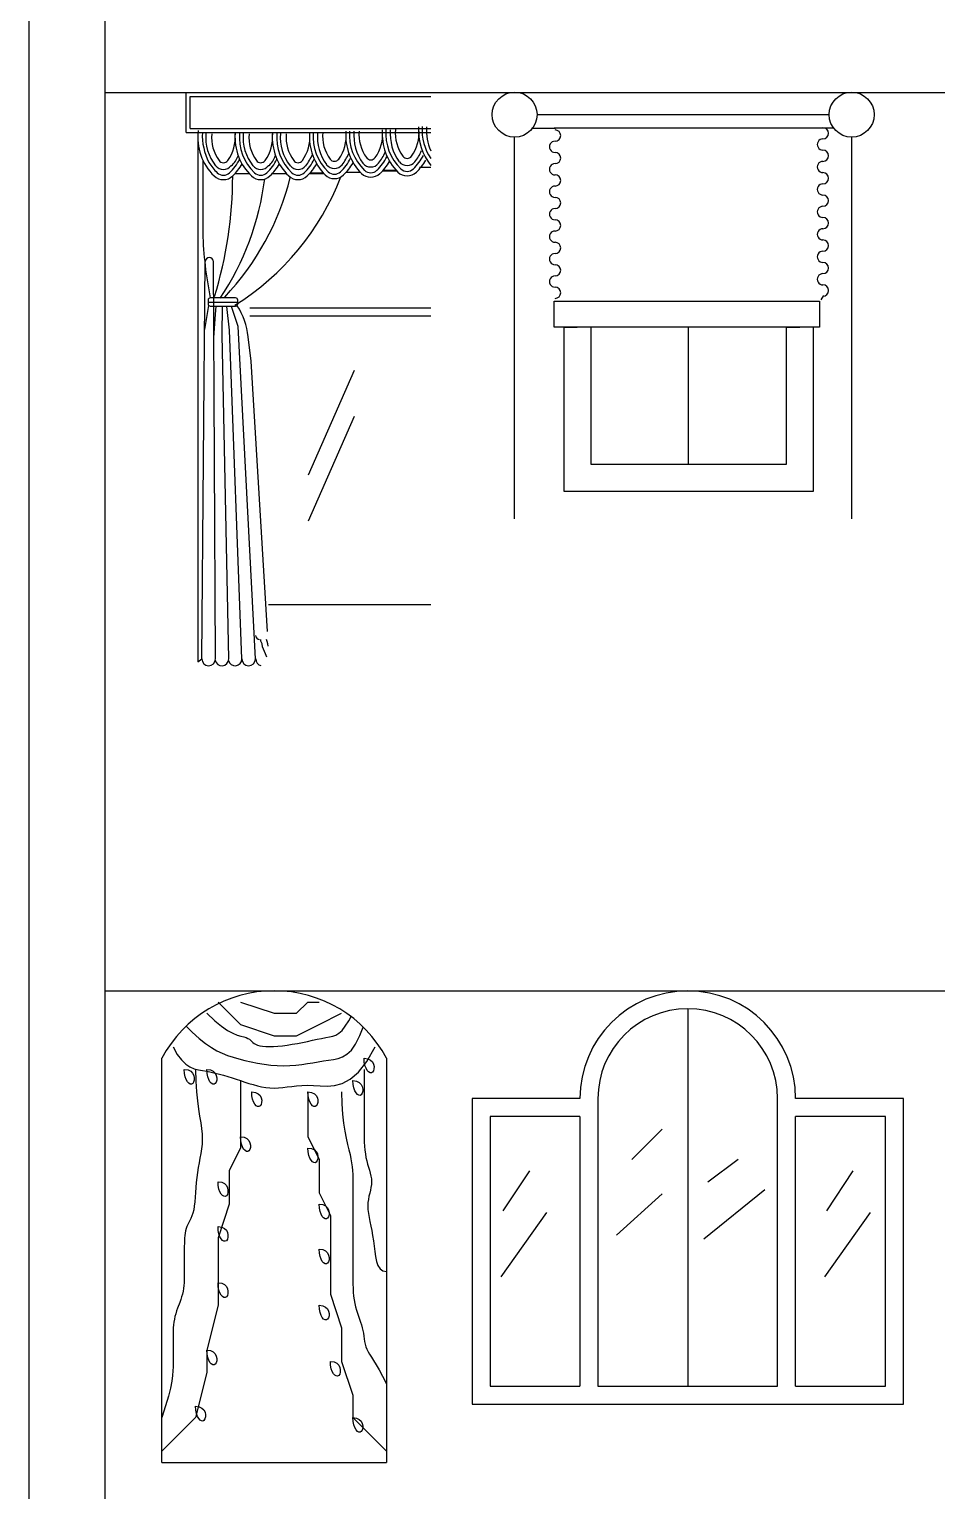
# Model space of a CAD drawing. Header units: inches. Extents: x 9.8 to 52.3, y 14.9 to 39.7.
# Drawn here: x 31.35 to 35.38, y 20.97 to 27.48 of the extents above; entities that cross this region are included whole.
import ezdxf

# ---------------------------------------------------------------- set-up
doc = ezdxf.new("R2010")
doc.units = ezdxf.units.IN
doc.header["$MEASUREMENT"] = 0
for name, color, linetype in [('02', 2, 'Continuous'), ('4', 4, 'Continuous'), ('kadrbm', 4, 'Continuous')]:
    doc.layers.add(name, color=color, linetype=linetype)

# ---------------------------------------------------------------- blocks, each defined once
blk = doc.blocks.new('kadrbm')
at = {"layer": 'kadrbm', "color": 4}
blk.add_lwpolyline([(0, 0), (0, 24.7972), (21, 24.7972), (21, 0), (0, 0)], close=True, dxfattribs=at)
blk.add_lwpolyline([(20.6631, 0.3257), (20.6631, 24.4603), (0.3369, 24.4603), (0.3369, 0.3257), (20.6631, 0.3257)], dxfattribs=at)

msp = doc.modelspace()

# ---------------------------------------------------------------- linework, layer by layer
at = {"layer": '02'}
for p, q in [((32.0439, 27.0193), (32.0439, 27.1977)), ((32.0619, 27.0373), (32.0619, 27.1797)), ((32.0619, 27.1797), (33.1327, 27.1797)), ((32.0439, 27.0193), (33.1327, 27.0193)), ((32.0619, 27.0373), (33.1327, 27.0373)), ((32.0962, 27.0193), (32.0962, 24.6622)), ((32.1175, 26.897), (32.1175, 26.5719)), ((32.3253, 26.8354), (32.26, 26.8354)), ((32.4913, 26.8354), (32.426, 26.8354)), ((32.6572, 26.8354), (32.592, 26.8354)), ((32.6547, 26.8385), (32.5948, 26.8385)), ((32.8192, 26.8417), (32.7553, 26.8417)), ((32.9812, 26.848), (32.9173, 26.848)), ((32.9786, 26.851), (32.9201, 26.851)), ((33.1327, 26.8641), (33.0816, 26.8641)), ((32.1137, 24.6752), (32.1288, 26.4444)), ((32.1738, 24.6752), (32.1648, 26.4444)), ((32.1262, 26.1428), (32.1441, 26.2493)), ((32.1413, 26.273), (32.1413, 26.2561)), ((32.1413, 26.2646), (32.2736, 26.2646)), ((32.2639, 26.2827), (32.151, 26.2827)), ((32.151, 26.2464), (32.2639, 26.2464)), ((32.1742, 26.2093), (32.1777, 26.2464)), ((32.2034, 26.1186), (32.2058, 26.2443)), ((32.2373, 26.1392), (32.2251, 26.2443)), ((32.2757, 26.1554), (32.2461, 26.2443)), ((32.2736, 26.2561), (32.2736, 26.273)), ((33.1327, 26.237), (32.3265, 26.237)), ((32.1665, 26.1066), (32.1742, 26.2093)), ((33.1327, 26.201), (32.3265, 26.201)), ((32.2331, 24.6752), (32.2034, 26.1186)), ((32.2918, 24.6752), (32.2373, 26.1392)), ((32.3518, 24.6752), (32.2757, 26.1554)), ((32.3336, 26.002), (32.3196, 26.11)), ((32.4062, 24.7983), (32.3336, 26.002)), ((32.791, 25.9598), (32.5866, 25.493)), ((32.791, 25.7556), (32.5866, 25.2888)), ((32.4098, 24.9183), (33.1327, 24.9183)), ((32.3767, 24.7549), (32.3767, 24.7623)), ((32.3817, 24.7424), (32.3767, 24.7549)), ((32.3841, 24.7299), (32.3817, 24.7424)), ((32.3976, 24.6984), (32.3841, 24.7299)), ((32.4041, 24.7524), (32.4008, 24.7623)), ((32.4066, 24.7424), (32.4041, 24.7524)), ((32.4091, 24.7324), (32.4066, 24.7424)), ((32.0962, 24.6622), (32.1137, 24.6752)), ((32.4026, 24.6834), (32.3976, 24.6984)), ((34.2761, 23.1177), (34.2761, 21.4377)), ((33.3161, 22.7177), (33.3161, 21.3577)), ((33.7961, 22.7177), (33.3161, 22.7177)), ((33.8761, 22.7177), (33.8761, 21.4377)), ((34.6761, 21.4377), (34.6761, 22.7177)), ((35.2361, 22.7177), (34.7561, 22.7177)), ((35.2361, 21.3577), (35.2361, 22.7177)), ((33.3961, 22.6377), (33.3961, 21.4377)), ((33.7961, 22.6377), (33.3961, 22.6377)), ((33.7961, 22.6377), (33.7961, 21.4377)), ((34.7561, 21.4377), (34.7561, 22.6377)), ((35.1561, 22.6377), (34.7561, 22.6377)), ((35.1561, 21.4377), (35.1561, 22.6377)), ((34.1624, 22.5812), (34.0273, 22.4463)), ((33.5712, 22.3957), (33.453, 22.2187)), ((34.5003, 22.4463), (34.3651, 22.3451)), ((35.0112, 22.3957), (34.893, 22.2187)), ((34.1624, 22.2945), (33.9597, 22.1091)), ((34.6185, 22.3114), (34.3483, 22.0922)), ((33.6473, 22.2102), (33.4446, 21.9236)), ((35.0873, 22.2102), (34.8846, 21.9236)), ((33.3961, 21.4377), (33.7961, 21.4377)), ((33.8761, 21.4377), (34.6761, 21.4377)), ((34.7561, 21.4377), (35.1561, 21.4377)), ((33.3161, 21.3577), (35.2361, 21.3577))]:
    msp.add_line(p, q, dxfattribs=at)
for centre, radius, start, end in [((32.332, 26.9974), 0.2368, 172.61173, 226.32032), ((32.3803, 27.0081), 0.2647, 177.57257, 207.34002), ((32.332, 26.9974), 0.2011, 174.86899, 218.66049), ((32.332, 26.9974), 0.1751, 174.86899, 216.01865), ((32.0874, 26.9974), 0.1751, 323.98135, 5.13101), ((32.4979, 26.9974), 0.2368, 175.64446, 226.32032), ((32.4979, 26.9974), 0.2172, 175.25036, 226.32032), ((32.4979, 26.9974), 0.2011, 174.86899, 218.66049), ((32.4979, 26.9974), 0.1751, 174.86899, 216.01865), ((32.2533, 26.9974), 0.1751, 323.98135, 5.13101), ((32.6639, 26.9974), 0.2368, 175.64446, 226.32032), ((32.6639, 26.9974), 0.2172, 175.25036, 226.32032), ((32.6639, 26.9974), 0.2011, 174.86899, 218.66049), ((32.6639, 26.9974), 0.1751, 174.86899, 216.01865), ((32.4193, 26.9974), 0.1751, 323.98135, 5.13101), ((32.836, 27.0015), 0.2438, 176.0183, 224.50125), ((32.8256, 27.0018), 0.2172, 175.25036, 226.32032), ((32.8422, 27.0019), 0.2143, 175.5521, 215.8855), ((32.8258, 27.0042), 0.1751, 174.86899, 216.01865), ((32.5813, 27.0042), 0.1751, 323.98135, 5.13101), ((32.9979, 27.0078), 0.2438, 176.0183, 224.50125), ((32.9875, 27.0081), 0.2172, 175.25036, 226.32032), ((33.0041, 27.0081), 0.2143, 175.5521, 215.8855), ((32.9878, 27.0105), 0.1751, 174.86899, 216.01865), ((32.7432, 27.0105), 0.1751, 323.98135, 5.13101), ((33.1599, 27.0141), 0.2438, 176.0183, 224.50125), ((33.1495, 27.0144), 0.2172, 175.25036, 226.32032), ((33.1661, 27.0144), 0.2143, 175.5521, 215.8855), ((33.1498, 27.0167), 0.1751, 174.86899, 216.01865), ((32.9052, 27.0167), 0.1751, 323.98135, 5.13101), ((33.3214, 27.0272), 0.2438, 176.0183, 219.27529), ((33.311, 27.0275), 0.2172, 175.25036, 214.78098), ((33.3276, 27.0275), 0.2143, 175.5521, 204.5099), ((32.332, 26.9974), 0.2172, 210.68913, 226.32032), ((32.2097, 26.9085), 0.0239, 216.01865, 323.98135), ((32.0874, 26.9974), 0.2172, 313.67968, 333.55967), ((32.1874, 26.9431), 0.0913, 308.59786, 342.86953), ((32.0874, 26.9974), 0.2368, 313.67968, 330.11522), ((32.3756, 26.9085), 0.0239, 216.01865, 323.98135), ((32.2533, 26.9974), 0.2172, 313.67968, 333.55967), ((32.3534, 26.9431), 0.0913, 308.59786, 342.86953), ((32.2533, 26.9974), 0.2368, 313.67968, 330.11522), ((32.5416, 26.9085), 0.0239, 216.01865, 323.98135), ((32.4193, 26.9974), 0.2172, 313.67968, 333.55967), ((32.4193, 26.9974), 0.2011, 321.33951, 337.86806), ((32.4193, 26.9974), 0.2368, 313.67968, 330.11522), ((32.7035, 26.9153), 0.0239, 216.01865, 323.98135), ((32.581, 27.0018), 0.2172, 313.67968, 333.55967), ((32.581, 27.0018), 0.2011, 321.33951, 337.86806), ((32.581, 27.0018), 0.2368, 313.67968, 330.11522), ((32.8652, 26.9103), 0.0444, 218.66049, 321.33951), ((32.8655, 26.9215), 0.0239, 216.01865, 323.98135), ((32.743, 27.0081), 0.2172, 313.67968, 333.55967), ((32.743, 27.0081), 0.2011, 321.33951, 337.86806), ((32.743, 27.0081), 0.2368, 313.67968, 330.11522), ((33.0272, 26.9166), 0.0444, 218.66049, 321.33951), ((33.0275, 26.9278), 0.0239, 216.01865, 323.98135), ((32.9049, 27.0144), 0.2172, 313.67968, 333.55967), ((32.9049, 27.0144), 0.2011, 321.33951, 337.86806), ((32.9049, 27.0144), 0.2368, 313.67968, 330.11522), ((32.2097, 26.8693), 0.0597, 226.32032, 313.67968), ((30.4164, 26.8282), 1.8345, 342.92148, 359.93543), ((32.2097, 26.8996), 0.0444, 218.66049, 321.33951), ((32.2097, 26.8693), 0.0401, 226.32032, 313.67968), ((31.1586, 26.9706), 1.245, 326.37337, 352.75477), ((31.3448, 27.1103), 1.1984, 316.60575, 345.95255), ((31.6402, 27.2432), 1.1707, 302.00526, 338.89235), ((32.3756, 26.8693), 0.0597, 226.32032, 313.67968), ((32.3756, 26.8996), 0.0444, 218.66049, 321.33951), ((32.3756, 26.8693), 0.0401, 226.32032, 313.67968), ((32.5416, 26.8693), 0.0597, 226.32032, 313.67968), ((32.5416, 26.8996), 0.0444, 218.66049, 321.33951), ((32.5416, 26.8693), 0.0401, 226.32032, 313.67968), ((32.7033, 26.8738), 0.0597, 226.32032, 313.67968), ((32.7033, 26.904), 0.0444, 218.66049, 321.33951), ((32.7033, 26.8738), 0.0401, 226.32032, 313.67968), ((32.8652, 26.8801), 0.0597, 226.32032, 313.67968), ((32.8652, 26.8801), 0.0401, 226.32032, 313.67968), ((33.0272, 26.8864), 0.0597, 226.32032, 313.67968), ((33.0272, 26.8864), 0.0401, 226.32032, 313.67968), ((33.9356, 26.636), 1.8193, 182.02015, 191.19786), ((32.1468, 26.4443), 0.018, 0.29241, 179.51084), ((32.151, 26.273), 0.00969, 90, 180), ((32.151, 26.2561), 0.00969, 180, 270), ((32.2639, 26.273), 0.00969, 0, 90), ((32.2639, 26.2561), 0.00969, 270, 0), ((32.0261, 26.0838), 0.2946, 5.11679, 33.9023), ((32.1437, 24.6752), 0.0301, 180, 0), ((32.203, 24.6752), 0.0301, 189.6267, 0), ((32.2618, 24.6752), 0.0301, 192.31797, 0), ((32.3217, 24.6752), 0.0301, 180, 0), ((32.3835, 24.6752), 0.0301, 180, 256.80697), ((34.2761, 22.7177), 0.48, 0, 180), ((34.2761, 22.7177), 0.4, 0, 180)]:
    msp.add_arc(centre, radius, start, end, dxfattribs=at)
at = {"layer": '4'}
for p, q in [((31.6824, 27.1977), (52.0086, 27.1977)), ((33.6055, 27.0989), (34.9055, 27.0989)), ((33.6873, 27.0371), (33.581, 27.0371)), ((33.6823, 27.041), (34.9241, 27.0408)), ((33.5055, 25.2989), (33.5055, 26.9989)), ((35.0055, 26.9989), (35.0055, 25.2989)), ((34.8806, 26.2931), (34.8681, 26.2743)), ((33.7243, 26.1525), (33.7843, 26.1525)), ((33.7243, 26.1525), (33.7243, 25.4226)), ((33.8443, 26.1525), (33.7843, 26.1525)), ((33.8443, 26.1525), (33.8443, 25.5426)), ((34.2799, 25.5426), (34.2799, 26.1491)), ((34.7155, 25.5426), (34.7155, 26.1525)), ((34.7155, 26.1525), (34.7755, 26.1525)), ((34.8355, 26.1525), (34.7755, 26.1525)), ((34.8355, 25.4226), (34.8355, 26.1525)), ((33.8443, 25.5426), (34.7155, 25.5426)), ((33.7243, 25.4226), (34.8355, 25.4226)), ((32.3527, 24.7803), (32.3527, 24.7803)), ((31.6824, 23.1977), (52.0086, 23.1977)), ((32.1856, 23.1477), (32.2856, 23.0477)), ((32.2856, 23.1477), (32.4356, 23.0977)), ((32.5356, 23.0977), (32.5856, 23.1477)), ((32.5856, 23.1477), (32.6356, 23.1477)), ((32.0435, 23.0401), (32.0709, 23.0136)), ((32.1356, 23.0977), (32.1708, 23.0647)), ((32.1708, 23.0647), (32.2016, 23.0398)), ((32.2016, 23.0398), (32.2283, 23.0217)), ((32.2856, 23.0477), (32.4356, 22.9977)), ((32.4356, 23.0977), (32.5356, 23.0977)), ((32.5356, 23.0977), (32.5356, 23.0977)), ((32.5356, 22.9977), (32.6356, 23.0477)), ((32.6356, 23.0477), (32.7356, 23.0977)), ((32.7375, 23.0217), (32.7521, 23.0398)), ((32.7521, 23.0398), (32.7679, 23.0647)), ((32.7679, 23.0647), (32.7777, 23.0829)), ((32.0709, 23.0136), (32.1023, 22.9857)), ((32.1023, 22.9857), (32.1305, 22.9631)), ((32.2283, 23.0217), (32.2512, 23.0092)), ((32.2512, 23.0092), (32.2706, 23.001)), ((32.2706, 23.001), (32.2868, 22.9958)), ((32.2868, 22.9958), (32.3, 22.9923)), ((32.3, 22.9923), (32.3106, 22.9894)), ((32.3106, 22.9894), (32.3189, 22.9859)), ((32.3189, 22.9859), (32.3255, 22.9818)), ((32.3255, 22.9818), (32.3308, 22.9774)), ((32.3308, 22.9774), (32.3356, 22.9727)), ((32.3356, 22.9727), (32.3404, 22.9681)), ((32.4356, 22.9977), (32.5356, 22.9977)), ((32.5615, 22.9681), (32.584, 22.9727)), ((32.584, 22.9727), (32.606, 22.9774)), ((32.606, 22.9774), (32.6269, 22.9818)), ((32.6269, 22.9818), (32.6467, 22.9859)), ((32.6467, 22.9859), (32.6648, 22.9894)), ((32.6648, 22.9894), (32.6811, 22.9923)), ((32.6811, 22.9923), (32.696, 22.9958)), ((32.696, 22.9958), (32.71, 23.001)), ((32.71, 23.001), (32.7236, 23.0092)), ((32.7236, 23.0092), (32.7375, 23.0217)), ((32.798, 22.9609), (32.8168, 22.9982)), ((32.8168, 22.9982), (32.8314, 23.0366)), ((31.9856, 22.9477), (32.0044, 22.9147)), ((32.0044, 22.9147), (32.0231, 22.8898)), ((32.1305, 22.9631), (32.1564, 22.9451)), ((32.1564, 22.9451), (32.1808, 22.9308)), ((32.1808, 22.9308), (32.2044, 22.9194)), ((32.2044, 22.9194), (32.2279, 22.91)), ((32.2279, 22.91), (32.2523, 22.9019)), ((32.3404, 22.9681), (32.3458, 22.9636)), ((32.3458, 22.9636), (32.3523, 22.9595)), ((32.3523, 22.9595), (32.3606, 22.9561)), ((32.3606, 22.9561), (32.3711, 22.9533)), ((32.3711, 22.9533), (32.3838, 22.9514)), ((32.3838, 22.9514), (32.3984, 22.9502)), ((32.3984, 22.9502), (32.4148, 22.9498)), ((32.4148, 22.9498), (32.4327, 22.9502)), ((32.4327, 22.9502), (32.452, 22.9514)), ((32.452, 22.9514), (32.4725, 22.9533)), ((32.4725, 22.9533), (32.4939, 22.9561)), ((32.4939, 22.9561), (32.5161, 22.9595)), ((32.5161, 22.9595), (32.5388, 22.9636)), ((32.5388, 22.9636), (32.5615, 22.9681)), ((32.7398, 22.9036), (32.7596, 22.9154)), ((32.7596, 22.9154), (32.7789, 22.9339)), ((32.7789, 22.9339), (32.798, 22.9609)), ((32.8482, 22.8828), (32.8856, 22.9477)), ((31.9356, 21.0977), (31.9356, 22.8977)), ((32.0231, 22.8898), (32.0419, 22.8717)), ((32.0367, 22.8302), (32.0356, 22.8477)), ((32.0356, 22.8477), (32.0521, 22.8456)), ((32.0419, 22.8717), (32.0606, 22.8592)), ((32.0521, 22.8456), (32.0643, 22.8397)), ((32.0606, 22.8592), (32.0794, 22.851)), ((32.0794, 22.851), (32.0981, 22.8458)), ((32.0856, 22.8477), (32.0867, 22.7949)), ((32.0981, 22.8458), (32.1169, 22.8423)), ((32.1169, 22.8423), (32.1356, 22.8394)), ((32.1367, 22.8302), (32.1356, 22.8477)), ((32.1356, 22.8477), (32.1521, 22.8456)), ((32.1521, 22.8456), (32.1643, 22.8397)), ((32.2523, 22.9019), (32.278, 22.8943)), ((32.278, 22.8943), (32.305, 22.8872)), ((32.305, 22.8872), (32.333, 22.8809)), ((32.333, 22.8809), (32.3616, 22.8753)), ((32.3616, 22.8753), (32.3907, 22.8708)), ((32.3907, 22.8708), (32.4199, 22.8673)), ((32.4199, 22.8673), (32.4488, 22.8652)), ((32.4488, 22.8652), (32.4773, 22.8644)), ((32.4773, 22.8644), (32.505, 22.8651)), ((32.505, 22.8651), (32.532, 22.8671)), ((32.532, 22.8671), (32.5581, 22.8701)), ((32.5581, 22.8701), (32.5835, 22.8738)), ((32.5835, 22.8738), (32.6081, 22.8778)), ((32.6081, 22.8778), (32.632, 22.882)), ((32.632, 22.882), (32.655, 22.8859)), ((32.655, 22.8859), (32.6773, 22.8894)), ((32.6773, 22.8894), (32.6988, 22.8924)), ((32.6988, 22.8924), (32.7196, 22.8966)), ((32.7196, 22.8966), (32.7398, 22.9036)), ((32.811, 22.8361), (32.8482, 22.8828)), ((32.8367, 22.8802), (32.8356, 22.8977)), ((32.8356, 22.8977), (32.8521, 22.8956)), ((32.8356, 22.8477), (32.8356, 22.5977)), ((32.8397, 22.8651), (32.8367, 22.8802)), ((32.8442, 22.8527), (32.8397, 22.8651)), ((32.8497, 22.843), (32.8442, 22.8527)), ((32.8557, 22.8363), (32.8497, 22.843)), ((32.8521, 22.8956), (32.8643, 22.8897)), ((32.8643, 22.8897), (32.8727, 22.8813)), ((32.8727, 22.8813), (32.8778, 22.8712)), ((32.8796, 22.8503), (32.8771, 22.8415)), ((32.8778, 22.8712), (32.8799, 22.8605)), ((32.8799, 22.8605), (32.8796, 22.8503)), ((32.9356, 22.8977), (32.9356, 21.0977)), ((32.0397, 22.8151), (32.0367, 22.8302)), ((32.0442, 22.8027), (32.0397, 22.8151)), ((32.0497, 22.793), (32.0442, 22.8027)), ((32.0557, 22.7863), (32.0497, 22.793)), ((32.062, 22.7827), (32.0557, 22.7863)), ((32.0679, 22.7823), (32.062, 22.7827)), ((32.0643, 22.8397), (32.0727, 22.8313)), ((32.0731, 22.7852), (32.0679, 22.7823)), ((32.0727, 22.8313), (32.0778, 22.8212)), ((32.0771, 22.7915), (32.0731, 22.7852)), ((32.0796, 22.8003), (32.0771, 22.7915)), ((32.0778, 22.8212), (32.0799, 22.8105)), ((32.0799, 22.8105), (32.0796, 22.8003)), ((32.0867, 22.7949), (32.0896, 22.7483)), ((32.1356, 22.8394), (32.1544, 22.8359)), ((32.1397, 22.8151), (32.1367, 22.8302)), ((32.1442, 22.8027), (32.1397, 22.8151)), ((32.1497, 22.793), (32.1442, 22.8027)), ((32.1557, 22.7863), (32.1497, 22.793)), ((32.1544, 22.8359), (32.1731, 22.8317)), ((32.162, 22.7827), (32.1557, 22.7863)), ((32.1679, 22.7823), (32.162, 22.7827)), ((32.1643, 22.8397), (32.1727, 22.8313)), ((32.1731, 22.7852), (32.1679, 22.7823)), ((32.1727, 22.8313), (32.1778, 22.8212)), ((32.1731, 22.8317), (32.1919, 22.8269)), ((32.1771, 22.7915), (32.1731, 22.7852)), ((32.1796, 22.8003), (32.1771, 22.7915)), ((32.1778, 22.8212), (32.1799, 22.8105)), ((32.1799, 22.8105), (32.1796, 22.8003)), ((32.1919, 22.8269), (32.2106, 22.8217)), ((32.2106, 22.8217), (32.2294, 22.816)), ((32.2294, 22.816), (32.2481, 22.8101)), ((32.2481, 22.8101), (32.2669, 22.804)), ((32.2669, 22.804), (32.2856, 22.7977)), ((32.2856, 22.7977), (32.3044, 22.7915)), ((32.2856, 22.7977), (32.2856, 22.4977)), ((32.3044, 22.7915), (32.3231, 22.7855)), ((32.3231, 22.7855), (32.3419, 22.7799)), ((32.3419, 22.7799), (32.3606, 22.7748)), ((32.5587, 22.7767), (32.5836, 22.7776)), ((32.5836, 22.7776), (32.6106, 22.7769)), ((32.6106, 22.7769), (32.6399, 22.7748)), ((32.7042, 22.7764), (32.7387, 22.7858)), ((32.7387, 22.7858), (32.7744, 22.8047)), ((32.7744, 22.8047), (32.811, 22.8361)), ((32.7867, 22.7802), (32.7856, 22.7977)), ((32.7856, 22.7977), (32.8021, 22.7956)), ((32.7897, 22.7651), (32.7867, 22.7802)), ((32.8021, 22.7956), (32.8143, 22.7897)), ((32.8143, 22.7897), (32.8227, 22.7813)), ((32.8227, 22.7813), (32.8278, 22.7712)), ((32.862, 22.8327), (32.8557, 22.8363)), ((32.8679, 22.8323), (32.862, 22.8327)), ((32.8731, 22.8352), (32.8679, 22.8323)), ((32.8771, 22.8415), (32.8731, 22.8352)), ((32.0896, 22.7483), (32.0937, 22.7073)), ((32.3367, 22.7302), (32.3356, 22.7477)), ((32.3356, 22.7477), (32.3521, 22.7456)), ((32.3397, 22.7151), (32.3367, 22.7302)), ((32.3442, 22.7027), (32.3397, 22.7151)), ((32.3521, 22.7456), (32.3643, 22.7397)), ((32.3606, 22.7748), (32.3794, 22.7705)), ((32.3643, 22.7397), (32.3727, 22.7313)), ((32.3727, 22.7313), (32.3778, 22.7212)), ((32.3778, 22.7212), (32.3799, 22.7105)), ((32.3794, 22.7705), (32.3981, 22.7673)), ((32.3981, 22.7673), (32.4169, 22.7651)), ((32.4169, 22.7651), (32.4356, 22.7644)), ((32.4356, 22.7644), (32.4544, 22.7651)), ((32.4544, 22.7651), (32.4735, 22.7669)), ((32.4735, 22.7669), (32.4932, 22.7695)), ((32.4932, 22.7695), (32.5137, 22.7722)), ((32.5137, 22.7722), (32.5355, 22.7748)), ((32.5355, 22.7748), (32.5587, 22.7767)), ((32.5867, 22.7302), (32.5856, 22.7477)), ((32.5856, 22.7477), (32.6021, 22.7456)), ((32.5856, 22.7477), (32.5856, 22.5477)), ((32.5897, 22.7151), (32.5867, 22.7302)), ((32.5942, 22.7027), (32.5897, 22.7151)), ((32.6021, 22.7456), (32.6143, 22.7397)), ((32.6143, 22.7397), (32.6227, 22.7313)), ((32.6227, 22.7313), (32.6278, 22.7212)), ((32.6278, 22.7212), (32.6299, 22.7105)), ((32.6399, 22.7748), (32.6712, 22.7737)), ((32.6712, 22.7737), (32.7042, 22.7764)), ((32.7356, 22.7477), (32.7367, 22.6949)), ((32.7942, 22.7527), (32.7897, 22.7651)), ((32.7997, 22.743), (32.7942, 22.7527)), ((32.8057, 22.7363), (32.7997, 22.743)), ((32.812, 22.7327), (32.8057, 22.7363)), ((32.8179, 22.7323), (32.812, 22.7327)), ((32.8231, 22.7352), (32.8179, 22.7323)), ((32.8271, 22.7415), (32.8231, 22.7352)), ((32.8296, 22.7503), (32.8271, 22.7415)), ((32.8278, 22.7712), (32.8299, 22.7605)), ((32.8299, 22.7605), (32.8296, 22.7503)), ((32.0937, 22.7073), (32.0986, 22.6712)), ((32.0986, 22.6712), (32.1037, 22.6391)), ((32.3497, 22.693), (32.3442, 22.7027)), ((32.3557, 22.6863), (32.3497, 22.693)), ((32.362, 22.6827), (32.3557, 22.6863)), ((32.3679, 22.6823), (32.362, 22.6827)), ((32.3731, 22.6852), (32.3679, 22.6823)), ((32.3771, 22.6915), (32.3731, 22.6852)), ((32.3796, 22.7003), (32.3771, 22.6915)), ((32.3799, 22.7105), (32.3796, 22.7003)), ((32.5997, 22.693), (32.5942, 22.7027)), ((32.6057, 22.6863), (32.5997, 22.693)), ((32.612, 22.6827), (32.6057, 22.6863)), ((32.6179, 22.6823), (32.612, 22.6827)), ((32.6231, 22.6852), (32.6179, 22.6823)), ((32.6271, 22.6915), (32.6231, 22.6852)), ((32.6296, 22.7003), (32.6271, 22.6915)), ((32.6299, 22.7105), (32.6296, 22.7003)), ((32.7367, 22.6949), (32.7397, 22.6484)), ((32.7397, 22.6484), (32.7442, 22.6078)), ((32.1037, 22.6391), (32.1085, 22.6104)), ((32.1085, 22.6104), (32.1123, 22.5844)), ((32.1123, 22.5844), (32.1148, 22.5602)), ((32.7442, 22.6078), (32.7497, 22.5722)), ((32.8356, 22.5977), (32.8356, 22.579)), ((32.1154, 22.5373), (32.1144, 22.5154)), ((32.1148, 22.5602), (32.1154, 22.5373)), ((32.2867, 22.5302), (32.2856, 22.5477)), ((32.2856, 22.5477), (32.3021, 22.5456)), ((32.2897, 22.5151), (32.2867, 22.5302)), ((32.3021, 22.5456), (32.3143, 22.5397)), ((32.3143, 22.5397), (32.3227, 22.5313)), ((32.3227, 22.5313), (32.3278, 22.5212)), ((32.3278, 22.5212), (32.3299, 22.5105)), ((32.5856, 22.5477), (32.6356, 22.4477)), ((32.7497, 22.5722), (32.7557, 22.5411)), ((32.7557, 22.5411), (32.762, 22.5139)), ((32.8356, 22.579), (32.8357, 22.5604)), ((32.8357, 22.5604), (32.836, 22.5419)), ((32.836, 22.5419), (32.8366, 22.5238)), ((32.8366, 22.5238), (32.8376, 22.506)), ((32.1053, 22.4526), (32.1013, 22.4319)), ((32.109, 22.4733), (32.1053, 22.4526)), ((32.1122, 22.4941), (32.109, 22.4733)), ((32.1144, 22.5154), (32.1122, 22.4941)), ((32.2856, 22.4977), (32.2356, 22.3977)), ((32.2942, 22.5027), (32.2897, 22.5151)), ((32.2997, 22.493), (32.2942, 22.5027)), ((32.3057, 22.4863), (32.2997, 22.493)), ((32.312, 22.4827), (32.3057, 22.4863)), ((32.3179, 22.4823), (32.312, 22.4827)), ((32.3231, 22.4852), (32.3179, 22.4823)), ((32.3271, 22.4915), (32.3231, 22.4852)), ((32.3296, 22.5003), (32.3271, 22.4915)), ((32.3299, 22.5105), (32.3296, 22.5003)), ((32.5867, 22.4802), (32.5856, 22.4977)), ((32.5856, 22.4977), (32.6021, 22.4956)), ((32.5897, 22.4651), (32.5867, 22.4802)), ((32.5942, 22.4527), (32.5897, 22.4651)), ((32.5997, 22.443), (32.5942, 22.4527)), ((32.6021, 22.4956), (32.6143, 22.4897)), ((32.6143, 22.4897), (32.6227, 22.4813)), ((32.6227, 22.4813), (32.6278, 22.4712)), ((32.6278, 22.4712), (32.6299, 22.4605)), ((32.6299, 22.4605), (32.6296, 22.4503)), ((32.762, 22.5139), (32.7679, 22.49)), ((32.7679, 22.49), (32.7731, 22.4686)), ((32.7731, 22.4686), (32.7772, 22.4491)), ((32.8376, 22.506), (32.8391, 22.4887)), ((32.8391, 22.4887), (32.8412, 22.4721)), ((32.8412, 22.4721), (32.8439, 22.4561)), ((32.8439, 22.4561), (32.8474, 22.4408)), ((32.0939, 22.3894), (32.0912, 22.3672)), ((32.0974, 22.4109), (32.0939, 22.3894)), ((32.1013, 22.4319), (32.0974, 22.4109)), ((32.2356, 22.3977), (32.2356, 22.2477)), ((32.6057, 22.4363), (32.5997, 22.443)), ((32.612, 22.4327), (32.6057, 22.4363)), ((32.6179, 22.4323), (32.612, 22.4327)), ((32.6231, 22.4352), (32.6179, 22.4323)), ((32.6271, 22.4415), (32.6231, 22.4352)), ((32.6296, 22.4503), (32.6271, 22.4415)), ((32.6356, 22.4477), (32.6356, 22.2977)), ((32.7772, 22.4491), (32.7803, 22.4311)), ((32.7803, 22.4311), (32.7826, 22.414)), ((32.7826, 22.414), (32.784, 22.3972)), ((32.784, 22.3972), (32.7849, 22.3802)), ((32.8474, 22.4408), (32.8514, 22.4262)), ((32.8514, 22.4262), (32.8555, 22.4123)), ((32.8555, 22.4123), (32.8596, 22.3988)), ((32.8596, 22.3988), (32.8632, 22.3857)), ((32.0872, 22.322), (32.0856, 22.2998)), ((32.089, 22.3446), (32.0872, 22.322)), ((32.0912, 22.3672), (32.089, 22.3446)), ((32.1867, 22.3302), (32.1856, 22.3477)), ((32.1856, 22.3477), (32.2021, 22.3456)), ((32.1897, 22.3151), (32.1867, 22.3302)), ((32.2021, 22.3456), (32.2143, 22.3397)), ((32.2143, 22.3397), (32.2227, 22.3313)), ((32.2227, 22.3313), (32.2278, 22.3212)), ((32.7849, 22.3802), (32.7854, 22.3625)), ((32.7854, 22.3625), (32.7856, 22.3435)), ((32.7856, 22.3435), (32.7856, 22.3227)), ((32.7856, 22.3227), (32.7856, 21.9477)), ((32.8632, 22.3857), (32.8662, 22.3729)), ((32.8663, 22.3226), (32.8637, 22.3098)), ((32.8662, 22.3729), (32.8682, 22.3602)), ((32.8682, 22.3352), (32.8663, 22.3226)), ((32.8682, 22.3602), (32.8689, 22.3477)), ((32.8689, 22.3477), (32.8682, 22.3352)), ((32.0822, 22.2581), (32.08, 22.2395)), ((32.084, 22.2784), (32.0822, 22.2581)), ((32.0856, 22.2998), (32.084, 22.2784)), ((32.1942, 22.3027), (32.1897, 22.3151)), ((32.1997, 22.293), (32.1942, 22.3027)), ((32.2057, 22.2863), (32.1997, 22.293)), ((32.212, 22.2827), (32.2057, 22.2863)), ((32.2179, 22.2823), (32.212, 22.2827)), ((32.2231, 22.2852), (32.2179, 22.2823)), ((32.2271, 22.2915), (32.2231, 22.2852)), ((32.2296, 22.3003), (32.2271, 22.2915)), ((32.2278, 22.3212), (32.2299, 22.3105)), ((32.2299, 22.3105), (32.2296, 22.3003)), ((32.6356, 22.2977), (32.6856, 22.1977)), ((32.8549, 22.2692), (32.853, 22.2546)), ((32.8575, 22.2832), (32.8549, 22.2692)), ((32.8606, 22.2967), (32.8575, 22.2832)), ((32.8637, 22.3098), (32.8606, 22.2967)), ((32.0697, 22.1956), (32.0653, 22.1846)), ((32.0738, 22.2082), (32.0697, 22.1956)), ((32.0773, 22.2227), (32.0738, 22.2082)), ((32.08, 22.2395), (32.0773, 22.2227)), ((32.2356, 22.2477), (32.1856, 22.0977)), ((32.6367, 22.2302), (32.6356, 22.2477)), ((32.6356, 22.2477), (32.6521, 22.2456)), ((32.6397, 22.2151), (32.6367, 22.2302)), ((32.6442, 22.2027), (32.6397, 22.2151)), ((32.6497, 22.193), (32.6442, 22.2027)), ((32.6557, 22.1863), (32.6497, 22.193)), ((32.6521, 22.2456), (32.6643, 22.2397)), ((32.6643, 22.2397), (32.6727, 22.2313)), ((32.6727, 22.2313), (32.6778, 22.2212)), ((32.6771, 22.1915), (32.6731, 22.1852)), ((32.6796, 22.2003), (32.6771, 22.1915)), ((32.6778, 22.2212), (32.6799, 22.2105)), ((32.6799, 22.2105), (32.6796, 22.2003)), ((32.6856, 22.1977), (32.6856, 21.8477)), ((32.853, 22.2546), (32.8523, 22.2394)), ((32.8523, 22.2394), (32.853, 22.2234)), ((32.853, 22.2234), (32.855, 22.2065)), ((32.855, 22.2065), (32.858, 22.1888)), ((32.0412, 22.1296), (32.0391, 22.1192)), ((32.0439, 22.1394), (32.0412, 22.1296)), ((32.0474, 22.1484), (32.0439, 22.1394)), ((32.0515, 22.1571), (32.0474, 22.1484)), ((32.056, 22.1658), (32.0515, 22.1571)), ((32.0606, 22.1748), (32.056, 22.1658)), ((32.0653, 22.1846), (32.0606, 22.1748)), ((32.1867, 22.1302), (32.1856, 22.1477)), ((32.1856, 22.1477), (32.2021, 22.1456)), ((32.1897, 22.1151), (32.1867, 22.1302)), ((32.2021, 22.1456), (32.2143, 22.1397)), ((32.2143, 22.1397), (32.2227, 22.1313)), ((32.2227, 22.1313), (32.2278, 22.1212)), ((32.662, 22.1827), (32.6557, 22.1863)), ((32.6679, 22.1823), (32.662, 22.1827)), ((32.6731, 22.1852), (32.6679, 22.1823)), ((32.858, 22.1888), (32.8616, 22.1701)), ((32.8616, 22.1701), (32.8657, 22.1505)), ((32.8657, 22.1505), (32.8699, 22.1298)), ((32.8699, 22.1298), (32.8738, 22.1081)), ((32.0357, 22.0726), (32.0356, 22.0602)), ((32.036, 22.0848), (32.0357, 22.0726)), ((32.0366, 22.0967), (32.036, 22.0848)), ((32.0376, 22.1082), (32.0366, 22.0967)), ((32.0391, 22.1192), (32.0376, 22.1082)), ((32.1856, 22.0977), (32.1856, 21.7977)), ((32.1942, 22.1027), (32.1897, 22.1151)), ((32.1997, 22.093), (32.1942, 22.1027)), ((32.2057, 22.0863), (32.1997, 22.093)), ((32.212, 22.0827), (32.2057, 22.0863)), ((32.2179, 22.0823), (32.212, 22.0827)), ((32.2231, 22.0852), (32.2179, 22.0823)), ((32.2271, 22.0915), (32.2231, 22.0852)), ((32.2296, 22.1003), (32.2271, 22.0915)), ((32.2278, 22.1212), (32.2299, 22.1105)), ((32.2299, 22.1105), (32.2296, 22.1003)), ((32.8738, 22.1081), (32.8773, 22.0852)), ((32.8773, 22.0852), (32.8801, 22.0614)), ((32.8801, 22.0614), (32.8829, 22.0374)), ((32.0356, 22.0602), (32.0356, 22.0477)), ((32.0356, 22.0477), (32.0356, 21.9477)), ((32.6367, 22.0302), (32.6356, 22.0477)), ((32.6356, 22.0477), (32.6521, 22.0456)), ((32.6397, 22.0151), (32.6367, 22.0302)), ((32.6442, 22.0027), (32.6397, 22.0151)), ((32.6497, 21.993), (32.6442, 22.0027)), ((32.6521, 22.0456), (32.6643, 22.0397)), ((32.6643, 22.0397), (32.6727, 22.0313)), ((32.6727, 22.0313), (32.6778, 22.0212)), ((32.6796, 22.0003), (32.6771, 21.9915)), ((32.6778, 22.0212), (32.6799, 22.0105)), ((32.6799, 22.0105), (32.6796, 22.0003)), ((32.8829, 22.0374), (32.8862, 22.0143)), ((32.8862, 22.0143), (32.8908, 21.993)), ((32.0356, 21.9352), (32.0355, 21.9227)), ((32.0356, 21.9477), (32.0356, 21.9352)), ((32.6557, 21.9863), (32.6497, 21.993)), ((32.662, 21.9827), (32.6557, 21.9863)), ((32.6679, 21.9823), (32.662, 21.9827)), ((32.6731, 21.9852), (32.6679, 21.9823)), ((32.6771, 21.9915), (32.6731, 21.9852)), ((32.7856, 21.9477), (32.7856, 21.929)), ((32.8908, 21.993), (32.8974, 21.9748)), ((32.8974, 21.9748), (32.9066, 21.9604)), ((32.9066, 21.9604), (32.9191, 21.9511)), ((32.9191, 21.9511), (32.9356, 21.9477)), ((32.0321, 21.8727), (32.03, 21.8602)), ((32.0336, 21.8852), (32.0321, 21.8727)), ((32.0346, 21.8977), (32.0336, 21.8852)), ((32.0352, 21.9102), (32.0346, 21.8977)), ((32.0355, 21.9227), (32.0352, 21.9102)), ((32.1867, 21.8802), (32.1856, 21.8977)), ((32.1856, 21.8977), (32.2021, 21.8956)), ((32.1897, 21.8651), (32.1867, 21.8802)), ((32.2021, 21.8956), (32.2143, 21.8897)), ((32.2143, 21.8897), (32.2227, 21.8813)), ((32.2227, 21.8813), (32.2278, 21.8712)), ((32.2278, 21.8712), (32.2299, 21.8605)), ((32.7856, 21.929), (32.7857, 21.9104)), ((32.7857, 21.9104), (32.786, 21.8919)), ((32.786, 21.8919), (32.7866, 21.8738)), ((32.7866, 21.8738), (32.7876, 21.856)), ((32.0153, 21.8102), (32.006, 21.7852)), ((32.0197, 21.8227), (32.0153, 21.8102)), ((32.0238, 21.8352), (32.0197, 21.8227)), ((32.0273, 21.8477), (32.0238, 21.8352)), ((32.03, 21.8602), (32.0273, 21.8477)), ((32.1942, 21.8527), (32.1897, 21.8651)), ((32.1997, 21.843), (32.1942, 21.8527)), ((32.2057, 21.8363), (32.1997, 21.843)), ((32.212, 21.8327), (32.2057, 21.8363)), ((32.2179, 21.8323), (32.212, 21.8327)), ((32.2231, 21.8352), (32.2179, 21.8323)), ((32.2271, 21.8415), (32.2231, 21.8352)), ((32.2296, 21.8503), (32.2271, 21.8415)), ((32.2299, 21.8605), (32.2296, 21.8503)), ((32.6856, 21.8477), (32.7356, 21.6977)), ((32.7876, 21.856), (32.7891, 21.8387)), ((32.7891, 21.8387), (32.7912, 21.8221)), ((32.7912, 21.8221), (32.7939, 21.8061)), ((32.7939, 21.8061), (32.7974, 21.7908)), ((31.9939, 21.7477), (31.9912, 21.7352)), ((31.9974, 21.7602), (31.9939, 21.7477)), ((32.0015, 21.7727), (31.9974, 21.7602)), ((32.006, 21.7852), (32.0015, 21.7727)), ((32.1856, 21.7977), (32.1356, 21.5977)), ((32.6367, 21.7802), (32.6356, 21.7977)), ((32.6356, 21.7977), (32.6521, 21.7956)), ((32.6397, 21.7651), (32.6367, 21.7802)), ((32.6442, 21.7527), (32.6397, 21.7651)), ((32.6497, 21.743), (32.6442, 21.7527)), ((32.6557, 21.7363), (32.6497, 21.743)), ((32.6521, 21.7956), (32.6643, 21.7897)), ((32.662, 21.7327), (32.6557, 21.7363)), ((32.6643, 21.7897), (32.6727, 21.7813)), ((32.6727, 21.7813), (32.6778, 21.7712)), ((32.6771, 21.7415), (32.6731, 21.7352)), ((32.6796, 21.7503), (32.6771, 21.7415)), ((32.6778, 21.7712), (32.6799, 21.7605)), ((32.6799, 21.7605), (32.6796, 21.7503)), ((32.7974, 21.7908), (32.8015, 21.7762)), ((32.8015, 21.7762), (32.806, 21.7623)), ((32.806, 21.7623), (32.8106, 21.7488)), ((32.8106, 21.7488), (32.8153, 21.7357)), ((32.8153, 21.7357), (32.8197, 21.7229)), ((31.9857, 21.6727), (31.9856, 21.6602)), ((31.986, 21.6852), (31.9857, 21.6727)), ((31.9866, 21.6977), (31.986, 21.6852)), ((31.9876, 21.7102), (31.9866, 21.6977)), ((31.9891, 21.7227), (31.9876, 21.7102)), ((31.9912, 21.7352), (31.9891, 21.7227)), ((32.6679, 21.7323), (32.662, 21.7327)), ((32.6731, 21.7352), (32.6679, 21.7323)), ((32.7356, 21.6977), (32.7356, 21.5477)), ((32.8197, 21.7229), (32.8238, 21.7102)), ((32.8238, 21.7102), (32.8273, 21.6977)), ((32.8273, 21.6977), (32.83, 21.6852)), ((32.83, 21.6852), (32.8323, 21.6728)), ((32.8323, 21.6728), (32.8342, 21.6605)), ((31.9856, 21.6602), (31.9856, 21.6477)), ((31.9856, 21.6477), (31.9856, 21.5394)), ((32.8342, 21.6605), (32.8361, 21.6483)), ((32.8361, 21.6483), (32.8382, 21.6362)), ((32.8382, 21.6362), (32.8408, 21.6245)), ((32.8408, 21.6245), (32.844, 21.613)), ((32.844, 21.613), (32.8481, 21.6019)), ((32.1367, 21.5802), (32.1356, 21.5977)), ((32.1356, 21.5977), (32.1521, 21.5956)), ((32.1356, 21.5977), (32.1356, 21.4977)), ((32.1397, 21.5651), (32.1367, 21.5802)), ((32.1442, 21.5527), (32.1397, 21.5651)), ((32.1497, 21.543), (32.1442, 21.5527)), ((32.1557, 21.5363), (32.1497, 21.543)), ((32.1521, 21.5956), (32.1643, 21.5897)), ((32.1643, 21.5897), (32.1727, 21.5813)), ((32.1727, 21.5813), (32.1778, 21.5712)), ((32.1771, 21.5415), (32.1731, 21.5352)), ((32.1796, 21.5503), (32.1771, 21.5415)), ((32.1778, 21.5712), (32.1799, 21.5605)), ((32.1799, 21.5605), (32.1796, 21.5503)), ((32.6867, 21.5302), (32.6856, 21.5477)), ((32.6856, 21.5477), (32.7021, 21.5456)), ((32.7021, 21.5456), (32.7143, 21.5397)), ((32.7356, 21.5477), (32.7856, 21.3977)), ((32.8481, 21.6019), (32.8534, 21.591)), ((32.8534, 21.591), (32.86, 21.5796)), ((32.86, 21.5796), (32.8681, 21.5667)), ((32.8681, 21.5667), (32.8778, 21.5514)), ((32.8778, 21.5514), (32.8892, 21.5328)), ((31.983, 21.4842), (31.9794, 21.4592)), ((31.9848, 21.5052), (31.983, 21.4842)), ((31.9855, 21.5232), (31.9848, 21.5052)), ((31.9856, 21.5394), (31.9855, 21.5232)), ((32.1356, 21.4977), (32.0856, 21.2977)), ((32.162, 21.5327), (32.1557, 21.5363)), ((32.1679, 21.5323), (32.162, 21.5327)), ((32.1731, 21.5352), (32.1679, 21.5323)), ((32.6897, 21.5151), (32.6867, 21.5302)), ((32.6942, 21.5027), (32.6897, 21.5151)), ((32.6997, 21.493), (32.6942, 21.5027)), ((32.7057, 21.4863), (32.6997, 21.493)), ((32.712, 21.4827), (32.7057, 21.4863)), ((32.7179, 21.4823), (32.712, 21.4827)), ((32.7143, 21.5397), (32.7227, 21.5313)), ((32.7231, 21.4852), (32.7179, 21.4823)), ((32.7227, 21.5313), (32.7278, 21.5212)), ((32.7271, 21.4915), (32.7231, 21.4852)), ((32.7296, 21.5003), (32.7271, 21.4915)), ((32.7278, 21.5212), (32.7299, 21.5105)), ((32.7299, 21.5105), (32.7296, 21.5003)), ((32.8892, 21.5328), (32.9026, 21.5099)), ((32.9026, 21.5099), (32.918, 21.4819)), ((32.918, 21.4819), (32.9356, 21.4477)), ((31.9734, 21.4291), (31.9645, 21.3929)), ((31.9794, 21.4592), (31.9734, 21.4291)), ((31.9521, 21.3495), (31.9356, 21.2977)), ((31.9645, 21.3929), (31.9521, 21.3495)), ((32.0867, 21.3302), (32.0856, 21.3477)), ((32.0856, 21.3477), (32.1021, 21.3456)), ((32.1021, 21.3456), (32.1143, 21.3397)), ((32.7856, 21.3977), (32.7856, 21.2977)), ((32.0856, 21.2977), (31.9356, 21.1477)), ((32.0897, 21.3151), (32.0867, 21.3302)), ((32.0942, 21.3027), (32.0897, 21.3151)), ((32.0997, 21.293), (32.0942, 21.3027)), ((32.1057, 21.2863), (32.0997, 21.293)), ((32.112, 21.2827), (32.1057, 21.2863)), ((32.1179, 21.2823), (32.112, 21.2827)), ((32.1143, 21.3397), (32.1227, 21.3313)), ((32.1231, 21.2852), (32.1179, 21.2823)), ((32.1227, 21.3313), (32.1278, 21.3212)), ((32.1271, 21.2915), (32.1231, 21.2852)), ((32.1296, 21.3003), (32.1271, 21.2915)), ((32.1278, 21.3212), (32.1299, 21.3105)), ((32.1299, 21.3105), (32.1296, 21.3003)), ((32.7867, 21.2802), (32.7856, 21.2977)), ((32.7856, 21.2977), (32.8021, 21.2956)), ((32.7856, 21.2977), (32.8356, 21.2477)), ((32.7897, 21.2651), (32.7867, 21.2802)), ((32.8021, 21.2956), (32.8143, 21.2897)), ((32.8143, 21.2897), (32.8227, 21.2813)), ((32.8227, 21.2813), (32.8278, 21.2712)), ((32.7942, 21.2527), (32.7897, 21.2651)), ((32.7997, 21.243), (32.7942, 21.2527)), ((32.8057, 21.2363), (32.7997, 21.243)), ((32.812, 21.2327), (32.8057, 21.2363)), ((32.8179, 21.2323), (32.812, 21.2327)), ((32.8231, 21.2352), (32.8179, 21.2323)), ((32.8271, 21.2415), (32.8231, 21.2352)), ((32.8296, 21.2503), (32.8271, 21.2415)), ((32.8278, 21.2712), (32.8299, 21.2605)), ((32.8299, 21.2605), (32.8296, 21.2503)), ((32.8356, 21.2477), (32.9356, 21.1477)), ((31.9356, 21.0977), (32.9356, 21.0977))]:
    msp.add_line(p, q, dxfattribs=at)
msp.add_lwpolyline([(33.6823, 26.269), (34.8629, 26.269), (34.8629, 26.1525), (33.6823, 26.1525)], close=True, dxfattribs=at)
for centre in [(33.5055, 27.0989), (35.0055, 27.0989)]:
    msp.add_circle(centre, 0.1, dxfattribs=at)
for centre, radius, start, end in [((33.6856, 27.0058), 0.025, 270.05167, 89.94833), ((34.8775, 27.016), 0.025, 270.05167, 89.94833), ((33.6856, 26.9558), 0.025, 89.94833, 270.05167), ((34.8775, 26.966), 0.025, 89.94833, 270.05167), ((33.6856, 26.8558), 0.025, 89.94833, 270.05167), ((33.6856, 26.9058), 0.025, 270.05167, 89.94833), ((34.8775, 26.866), 0.025, 89.94833, 270.05167), ((34.8775, 26.916), 0.025, 270.05167, 89.94833), ((33.6856, 26.8058), 0.025, 270.05167, 89.94833), ((34.8775, 26.816), 0.025, 270.05167, 89.94833), ((33.6856, 26.7558), 0.025, 89.94833, 270.05167), ((34.8775, 26.766), 0.025, 89.94833, 270.05167), ((33.6856, 26.7058), 0.025, 270.05167, 89.94833), ((34.8775, 26.666), 0.025, 89.94833, 270.05167), ((34.8775, 26.716), 0.025, 270.05167, 89.94833), ((33.6856, 26.6558), 0.025, 89.94833, 270.05167), ((33.6856, 26.6058), 0.025, 270.05167, 89.94833), ((34.8775, 26.616), 0.025, 270.05167, 89.94833), ((33.6856, 26.5558), 0.025, 89.94833, 270.05167), ((34.8775, 26.566), 0.025, 89.94833, 270.05167), ((33.6856, 26.5058), 0.025, 270.05167, 89.94833), ((34.8775, 26.466), 0.025, 89.94833, 270.05167), ((34.8775, 26.516), 0.025, 270.05167, 89.94833), ((33.6856, 26.4558), 0.025, 89.94833, 270.05167), ((33.6856, 26.4058), 0.025, 270.05167, 89.94833), ((34.8775, 26.416), 0.025, 270.05167, 89.94833), ((33.6856, 26.3558), 0.025, 89.94833, 270.05167), ((34.8775, 26.366), 0.025, 89.94833, 270.05167), ((33.6856, 26.3058), 0.025, 270.05167, 89.94833), ((34.8775, 26.316), 0.025, 270.05167, 89.94833), ((32.3707, 24.7803), 0.018, 180, 270), ((32.4356, 22.6311), 0.5667, 28.07249, 151.92751)]:
    msp.add_arc(centre, radius, start, end, dxfattribs=at)

# ---------------------------------------------------------------- block references
at = {"layer": 'kadrbm'}
msp.add_blockref('kadrbm', (31.3455, 14.8721), dxfattribs=at)

doc.saveas('drawing.dxf')
